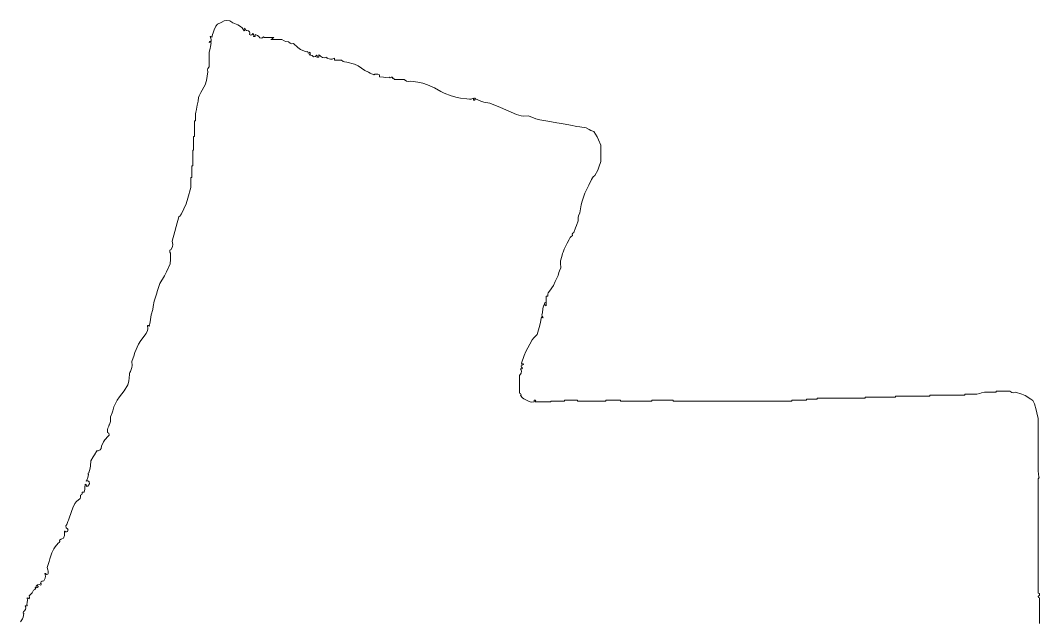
# Model space of a CAD drawing. Extents: x -2876908 to 633791, y -1383861 to 872234.
# Drawn here: x -1139456 to -1138770, y -412925 to -412521 of the extents above; entities that cross this region are included whole.
import ezdxf
from ezdxf.enums import TextEntityAlignment as Align

# ---------------------------------------------------------------- set-up
doc = ezdxf.new("R2010")
doc.units = 0
doc.header["$LTSCALE"] = 5
doc.header["$MEASUREMENT"] = 0
doc.layers.get('0').update_dxf_attribs({"linetype": 'CONTINUOUS', "lineweight": 25})
doc.layers.add('HFZT', color=5, linetype='CONTINUOUS', lineweight=15)
doc.styles.add('TSSD_NORM', font='tssdeng.shx', dxfattribs={"width": 0.7, "bigfont": 'hztxt.shx'})

# ---------------------------------------------------------------- blocks, each defined once
blk = doc.blocks.new('z')
blk.add_lwpolyline([(300097.48, 24173.43), (300097.48, 24176.75), (300097.48, 24178.42), (300097.48, 24181.75), (300097.23, 24181.84), (300097.14, 24182.19), (300097.31, 24182.39), (300097.58, 24182.67), (300097.5, 24183.16), (300097.15, 24183.35), (300097.15, 24198.33), (300097.15, 24205.82), (300097.15, 24220.8), (300097.3, 24220.81), (300097.39, 24220.99), (300097.31, 24221.12), (300097.16, 24222.39), (300097.13, 24223.04), (300097.15, 24224.32), (300097.15, 24230.72), (300097.15, 24233.92), (300097.15, 24240.32), (300096.66, 24242.24), (300096.4, 24243.21), (300095.87, 24245.12), (300095.59, 24245.85), (300095.34, 24246.21), (300094.75, 24246.72), (300092.83, 24247.85), (300091.77, 24248.31), (300089.63, 24248.96), (300088.95, 24248.75), (300088.44, 24248.85), (300087.87, 24249.28), (300086.08, 24249.28), (300085.18, 24249.28), (300083.39, 24249.28), (300083.39, 24249.16), (300083.39, 24249.09), (300083.39, 24248.96), (300081.86, 24248.96), (300081.09, 24248.96), (300079.55, 24248.96), (300078.53, 24248.71), (300078.01, 24248.58), (300076.99, 24248.32), (300075.45, 24248.32), (300074.69, 24248.32), (300073.15, 24248.32), (300073.15, 24248.19), (300073.15, 24248.13), (300073.15, 24248), (300068.54, 24248), (300066.24, 24248), (300061.63, 24248), (300061.63, 24247.87), (300061.63, 24247.81), (300061.63, 24247.68), (300057.15, 24247.68), (300054.91, 24247.68), (300050.42, 24247.68), (300050.42, 24247.55), (300050.42, 24247.49), (300050.42, 24247.36), (300046.46, 24247.36), (300044.47, 24247.36), (300040.5, 24247.36), (300040.5, 24247.23), (300040.5, 24247.17), (300040.5, 24247.04), (300034.23, 24247.04), (300031.09, 24247.04), (300024.82, 24247.04), (300024.82, 24246.91), (300024.82, 24246.85), (300024.82, 24246.72), (300023.41, 24246.72), (300022.71, 24246.72), (300021.3, 24246.72), (300021.3, 24246.59), (300021.3, 24246.53), (300021.3, 24246.4), (300019.38, 24246.4), (300018.42, 24246.4), (300016.5, 24246.4), (300016.5, 24246.27), (300016.5, 24246.21), (300016.5, 24246.08), (300001.01, 24246.08), (299993.26, 24246.08), (299977.77, 24246.08), (299977.77, 24246.21), (299977.77, 24246.27), (299977.77, 24246.4), (299974.95, 24246.4), (299973.54, 24246.4), (299970.73, 24246.4), (299970.73, 24246.27), (299970.73, 24246.21), (299970.73, 24246.08), (299966.63, 24246.08), (299964.58, 24246.08), (299960.48, 24246.08), (299960.48, 24246.21), (299960.48, 24246.27), (299960.48, 24246.4), (299958.56, 24246.4), (299957.6, 24246.4), (299955.68, 24246.4), (299955.68, 24246.27), (299955.68, 24246.21), (299955.68, 24246.08), (299951.97, 24246.08), (299950.11, 24246.08), (299946.4, 24246.08), (299946.4, 24246.21), (299946.4, 24246.27), (299946.4, 24246.4), (299944.74, 24246.4), (299943.9, 24246.4), (299942.24, 24246.4), (299942.24, 24246.27), (299942.24, 24246.21), (299942.24, 24246.08), (299940.45, 24246.08), (299939.55, 24246.08), (299937.76, 24246.08), (299937.76, 24245.95), (299937.76, 24245.89), (299937.76, 24245.76), (299935.71, 24245.76), (299934.69, 24245.76), (299932.64, 24245.76), (299932.78, 24246.01), (299932.6, 24246.37), (299932.32, 24246.4), (299932.32, 24246.15), (299932.32, 24246.02), (299932.32, 24245.76), (299931.26, 24245.74), (299930.68, 24245.88), (299929.76, 24246.4), (299928.87, 24246.78), (299928.45, 24247.1), (299927.84, 24247.84), (299928.02, 24248.13), (299927.85, 24248.56), (299927.52, 24248.64), (299927.52, 24250.95), (299927.52, 24252.1), (299927.52, 24254.4), (299928.01, 24255.16), (299928.1, 24255.78), (299927.84, 24256.64), (299928.08, 24256.54), (299928.31, 24256.6), (299928.48, 24256.8), (299928.11, 24257.1), (299928, 24257.48), (299928.16, 24257.92), (299928.4, 24257.78), (299928.77, 24257.96), (299928.8, 24258.24), (299928.55, 24258.14), (299928.33, 24258.2), (299928.16, 24258.41), (299929.06, 24260.97), (299929.61, 24262.24), (299930.88, 24264.65), (299931.61, 24266.07), (299932.12, 24266.74), (299933.28, 24267.85), (299933.95, 24270.12), (299934.24, 24271.28), (299934.72, 24273.61), (299934.84, 24273.41), (299934.97, 24273.32), (299935.2, 24273.29), (299934.87, 24273.84), (299934.83, 24274.28), (299935.04, 24274.89), (299935.14, 24276.33), (299935.31, 24277.07), (299935.84, 24278.41), (299935.64, 24277.92), (299935.75, 24277.47), (299936.16, 24277.13), (299936.16, 24278.41), (299936.16, 24279.05), (299936.16, 24280.33), (299936.42, 24280.33), (299936.54, 24280.33), (299936.8, 24280.33), (299936.71, 24280.99), (299936.84, 24281.43), (299937.28, 24281.93), (299937.79, 24282.7), (299938.05, 24283.08), (299938.56, 24283.85), (299939.2, 24285.13), (299939.52, 24285.77), (299940.16, 24287.05), (299940.36, 24288.11), (299940.52, 24288.63), (299940.96, 24289.61), (299940.87, 24291.09), (299940.94, 24291.86), (299941.28, 24293.29), (299941.6, 24294.25), (299941.76, 24294.73), (299942.08, 24295.69), (299942.72, 24296.97), (299943.04, 24297.61), (299943.68, 24298.89), (299944.01, 24299.49), (299944.26, 24299.77), (299944.8, 24300.17), (299944.73, 24300.6), (299944.9, 24300.94), (299945.28, 24301.13), (299945.85, 24302.67), (299946.14, 24303.44), (299946.72, 24304.98), (299946.63, 24306.01), (299946.74, 24306.6), (299947.2, 24307.54), (299947.68, 24310.13), (299948.01, 24311.42), (299948.8, 24313.94), (299949.7, 24315.73), (299950.15, 24316.63), (299951.04, 24318.42), (299951.37, 24319.01), (299951.62, 24319.29), (299952.16, 24319.7), (299953.06, 24321.49), (299953.45, 24322.43), (299954.08, 24324.34), (299954.08, 24326.45), (299954.08, 24327.51), (299954.08, 24329.62), (299953.29, 24331.46), (299952.84, 24332.36), (299951.84, 24334.1), (299950.77, 24334.5), (299950.25, 24334.76), (299949.28, 24335.38), (299947.22, 24335.61), (299946.19, 24335.77), (299944.16, 24336.18), (299941.22, 24336.7), (299939.74, 24336.96), (299936.8, 24337.46), (299934.18, 24337.89), (299932.87, 24338.25), (299930.4, 24339.22), (299928.85, 24339.16), (299928.04, 24339.26), (299926.56, 24339.7), (299923.04, 24341.2), (299921.28, 24341.93), (299917.75, 24343.38), (299915.84, 24343.74), (299914.89, 24344.03), (299913.11, 24344.82), (299913.04, 24344.95), (299912.94, 24345), (299912.79, 24344.98), (299912.94, 24344.74), (299912.76, 24344.37), (299912.47, 24344.34), (299912.47, 24344.6), (299912.47, 24344.73), (299912.47, 24344.98), (299911.63, 24344.68), (299911.11, 24344.65), (299910.23, 24344.82), (299908.16, 24345.06), (299907.13, 24345.25), (299905.11, 24345.78), (299902.88, 24346.68), (299901.78, 24347.19), (299899.67, 24348.35), (299898.17, 24349.07), (299897.4, 24349.4), (299895.83, 24349.95), (299894.29, 24350.2), (299893.53, 24350.33), (299891.99, 24350.59), (299891.08, 24350.5), (299890.55, 24350.62), (299889.75, 24351.07), (299888.47, 24351.07), (299887.83, 24351.07), (299886.55, 24351.07), (299886.52, 24351.35), (299886.15, 24351.53), (299885.91, 24351.39), (299886.01, 24351.63), (299885.95, 24351.86), (299885.75, 24352.03), (299885.6, 24351.73), (299885.19, 24351.65), (299884.95, 24351.87), (299883.67, 24351.82), (299883.02, 24351.85), (299881.75, 24352.03), (299881.75, 24352.28), (299881.75, 24352.41), (299881.75, 24352.67), (299881.13, 24352.85), (299880.79, 24352.89), (299880.15, 24352.83), (299880.02, 24352.76), (299879.95, 24352.73), (299879.83, 24352.67), (299878.67, 24353.24), (299878.1, 24353.53), (299876.95, 24354.11), (299874.77, 24355.54), (299873.53, 24356.1), (299871.02, 24356.83), (299870.28, 24356.87), (299869.87, 24357.02), (299869.26, 24357.47), (299868.37, 24357.47), (299867.92, 24357.47), (299867.02, 24357.47), (299867.02, 24357.72), (299867.02, 24357.85), (299867.02, 24358.11), (299866.18, 24357.81), (299865.66, 24357.77), (299864.78, 24357.95), (299864.58, 24358.06), (299864.49, 24358.2), (299864.46, 24358.43), (299863.65, 24358.2), (299863.09, 24358.29), (299862.38, 24358.75), (299862.19, 24358.94), (299862.09, 24359.04), (299861.9, 24359.23), (299861.9, 24358.91), (299861.9, 24358.75), (299861.9, 24358.43), (299861.65, 24358.43), (299861.52, 24358.43), (299861.26, 24358.43), (299861.36, 24358.67), (299861.31, 24358.9), (299861.1, 24359.07), (299860.73, 24358.62), (299860.12, 24358.55), (299859.66, 24358.91), (299859.28, 24359.04), (299859.09, 24359.1), (299858.7, 24359.23), (299858.99, 24359.37), (299859.08, 24359.78), (299858.86, 24360.03), (299858.81, 24359.83), (299858.54, 24359.74), (299858.38, 24359.87), (299858.32, 24360.15), (299858, 24360.31), (299857.74, 24360.19), (299855.91, 24360.96), (299855.02, 24361.54), (299853.58, 24362.91), (299852.92, 24362.82), (299852.48, 24362.95), (299851.98, 24363.39), (299851.05, 24363.58), (299850.58, 24363.75), (299849.74, 24364.19), (299848.33, 24364.19), (299847.63, 24364.19), (299846.22, 24364.19), (299846.6, 24364.44), (299846.8, 24364.57), (299847.18, 24364.83), (299845.9, 24364.83), (299845.26, 24364.83), (299843.98, 24364.83), (299843.96, 24364.97), (299843.78, 24365.06), (299843.66, 24364.99), (299843.2, 24364.63), (299842.59, 24364.7), (299842.22, 24365.15), (299841.82, 24365.48), (299841.59, 24365.62), (299841.1, 24365.79), (299841.1, 24365.53), (299841.1, 24365.4), (299841.1, 24365.15), (299840.84, 24365.15), (299840.71, 24365.15), (299840.46, 24365.15), (299840.57, 24365.52), (299840.53, 24365.79), (299840.3, 24366.11), (299840.01, 24365.75), (299839.62, 24365.63), (299839.18, 24365.79), (299839.28, 24366.31), (299839.19, 24366.66), (299838.86, 24367.07), (299838.26, 24367.12), (299837.89, 24367.35), (299837.58, 24367.87), (299837.71, 24367.57), (299837.66, 24367.29), (299837.42, 24367.07), (299836.75, 24367.98), (299836.3, 24368.4), (299835.34, 24368.99), (299834.27, 24369.41), (299833.75, 24369.67), (299832.78, 24370.27), (299831.62, 24370.44), (299830.94, 24370.32), (299829.9, 24369.79), (299828.74, 24369.17), (299828.2, 24368.59), (299827.66, 24367.39), (299827.26, 24366.39), (299827.09, 24365.87), (299826.85, 24364.83), (299826.74, 24365.03), (299826.6, 24365.12), (299826.37, 24365.15), (299826.58, 24364.53), (299826.64, 24364.2), (299826.69, 24363.55), (299826.45, 24363.69), (299826.09, 24363.51), (299826.05, 24363.23), (299826.3, 24363.33), (299826.53, 24363.27), (299826.69, 24363.07), (299826.45, 24361.85), (299826.32, 24361.24), (299826.05, 24360.03), (299826.05, 24358.11), (299826.05, 24357.15), (299826.05, 24355.23), (299825.61, 24354.73), (299825.47, 24354.29), (299825.57, 24353.63), (299825.18, 24350.82), (299824.7, 24349.39), (299823.33, 24346.9), (299822.77, 24345.83), (299822.56, 24345.22), (299822.37, 24344.02), (299822.12, 24342.74), (299821.99, 24342.1), (299821.73, 24340.82), (299821.67, 24340.5), (299821.64, 24340.34), (299821.57, 24340.02), (299821.57, 24339.06), (299821.57, 24338.58), (299821.57, 24337.62), (299821.45, 24337.62), (299821.38, 24337.62), (299821.25, 24337.62), (299821.25, 24335.57), (299821.25, 24334.55), (299821.25, 24332.5), (299821.13, 24332.5), (299821.06, 24332.5), (299820.93, 24332.5), (299820.93, 24330.71), (299820.93, 24329.81), (299820.93, 24328.02), (299820.81, 24328.02), (299820.74, 24328.02), (299820.61, 24328.02), (299820.61, 24325.97), (299820.61, 24324.95), (299820.61, 24322.9), (299820.49, 24322.9), (299820.42, 24322.9), (299820.29, 24322.9), (299820.29, 24321.36), (299820.29, 24320.59), (299820.29, 24319.06), (299820.17, 24319.06), (299820.1, 24319.06), (299819.97, 24319.06), (299819.97, 24317.78), (299819.97, 24317.14), (299819.97, 24315.86), (299819.07, 24312.31), (299818.45, 24310.55), (299816.93, 24307.22), (299816.66, 24306.8), (299816.5, 24306.6), (299816.13, 24306.26), (299815.23, 24303.06), (299814.78, 24301.46), (299813.89, 24298.25), (299814.1, 24297.18), (299814.02, 24296.53), (299813.57, 24295.53), (299813.17, 24295.32), (299813.09, 24294.73), (299813.41, 24294.41), (299813.36, 24293), (299813.32, 24292.3), (299813.25, 24290.89), (299812.03, 24288.27), (299811.35, 24286.99), (299809.89, 24284.49), (299809.12, 24282.19), (299808.74, 24281.03), (299807.97, 24278.73), (299807.72, 24276.91), (299807.53, 24276.01), (299807.01, 24274.25), (299806.82, 24272.7), (299806.69, 24271.93), (299806.37, 24270.41), (299806.25, 24270.61), (299806.12, 24270.7), (299805.89, 24270.73), (299805.97, 24269.69), (299805.86, 24269.11), (299805.41, 24268.17), (299803.62, 24265.89), (299802.85, 24264.6), (299801.73, 24261.93), (299801.35, 24260.77), (299801.15, 24260.2), (299800.77, 24259.04), (299800.78, 24257.69), (299800.68, 24256.98), (299800.29, 24255.68), (299800.01, 24255.39), (299799.92, 24255.13), (299799.97, 24254.72), (299799.76, 24252.51), (299799.37, 24251.34), (299798.21, 24249.44), (299796.65, 24247.48), (299795.97, 24246.4), (299794.85, 24244.16), (299794.54, 24242.84), (299794.31, 24242.19), (299793.73, 24240.96), (299793.79, 24239.93), (299793.72, 24239.38), (299793.41, 24238.4), (299793.27, 24238.38), (299793.17, 24238.2), (299793.25, 24238.08), (299792.91, 24237.23), (299792.81, 24236.76), (299792.77, 24235.84), (299793.21, 24235.58), (299793.3, 24234.92), (299792.93, 24234.56), (299791.92, 24233.42), (299791.48, 24232.75), (299790.85, 24231.36), (299790.71, 24230.59), (299790.41, 24230.15), (299789.73, 24229.76), (299789.53, 24229.76), (299789.44, 24229.76), (299789.25, 24229.76), (299788.48, 24228.48), (299788.1, 24227.84), (299787.33, 24226.56), (299787.21, 24224.94), (299787.08, 24224.13), (299786.69, 24222.56), (299786.49, 24222.51), (299786.4, 24222.23), (299786.53, 24222.08), (299786.36, 24221.14), (299786.19, 24220.67), (299785.73, 24219.84), (299785.9, 24220.03), (299786.12, 24220.09), (299786.37, 24220), (299786.81, 24219.63), (299786.88, 24219.01), (299786.53, 24218.56), (299786.38, 24218.24), (299786.05, 24218.11), (299785.73, 24218.24), (299785.87, 24218.48), (299785.69, 24218.85), (299785.41, 24218.88), (299785.37, 24217.84), (299785.31, 24217.32), (299785.09, 24216.32), (299784.83, 24216.32), (299784.7, 24216.32), (299784.45, 24216.32), (299784.52, 24215.89), (299784.35, 24215.55), (299783.97, 24215.36), (299783.93, 24214.9), (299783.9, 24214.68), (299783.81, 24214.24), (299782.6, 24213.26), (299782.07, 24212.59), (299781.4, 24211.19), (299781.03, 24209.95), (299780.8, 24209.34), (299780.28, 24208.15), (299779.97, 24207.19), (299779.81, 24206.71), (299779.48, 24205.75), (299779.13, 24205.29), (299779.2, 24204.69), (299779.64, 24204.31), (299779.84, 24204.26), (299779.93, 24203.99), (299779.8, 24203.83), (299779.66, 24203.49), (299779.38, 24203.32), (299779, 24203.35), (299778.93, 24203.48), (299778.83, 24203.53), (299778.68, 24203.51), (299778.72, 24202.61), (299778.65, 24202.13), (299778.36, 24201.27), (299777.85, 24201.02), (299777.6, 24200.89), (299777.08, 24200.63), (299777.16, 24200.21), (299776.99, 24199.87), (299776.6, 24199.67), (299775.64, 24198.48), (299775.22, 24197.83), (299774.52, 24196.47), (299773.93, 24194.56), (299773.64, 24193.6), (299773.08, 24191.67), (299773.3, 24190.92), (299773.37, 24190.53), (299773.4, 24189.75), (299773.26, 24189.46), (299772.85, 24189.38), (299772.6, 24189.59), (299772.53, 24189.71), (299772.42, 24189.77), (299772.28, 24189.75), (299772.46, 24188.8), (299772.39, 24188.22), (299771.96, 24187.35), (299771.42, 24187.26), (299771.1, 24187.04), (299770.84, 24186.55), (299771.05, 24186.38), (299771.1, 24186.15), (299771, 24185.91), (299770.4, 24186.16), (299769.86, 24186.05), (299769.4, 24185.59), (299769.63, 24185.73), (299769.91, 24185.66), (299770.04, 24185.43), (299769.98, 24185.15), (299769.66, 24184.99), (299769.4, 24185.11), (299769.33, 24185.23), (299769.22, 24185.29), (299769.08, 24185.27), (299769.16, 24184.85), (299768.98, 24184.5), (299768.6, 24184.31), (299768.16, 24183.46), (299767.85, 24183.05), (299767.16, 24182.39), (299767.28, 24182.02), (299767.23, 24181.74), (299767, 24181.43), (299766.89, 24181.63), (299766.75, 24181.72), (299766.52, 24181.75), (299766.55, 24180.85), (299766.52, 24180.39), (299766.36, 24179.51), (299766.49, 24179.44), (299766.54, 24179.33), (299766.52, 24179.19), (299766.27, 24179.19), (299766.14, 24179.19), (299765.88, 24179.19), (299766.08, 24178.5), (299765.99, 24178), (299765.56, 24177.43), (299765.27, 24177.28), (299765.19, 24176.87), (299765.4, 24176.63), (299765.18, 24175.47), (299764.93, 24174.89), (299764.28, 24173.91)])
blk = doc.blocks.new('施工设计图框')
at = {"layer": 'HFZT', "color": 5, "xscale": 0.004115013172850013, "yscale": 0.004115013172850013, "zscale": 0.004115013172850013}
blk.add_blockref('z', (-1339.9837, -74.635), dxfattribs=at)
at = {"layer": 'HFZT', "color": 2, "style": 'TSSD_NORM', "width": 0.7}
for tag, height, p in [('比例尺', 2.5, (7.2478, 17.5)), ('日期', 2.5, (7.2478, 3.5)), ('图号', 2.5, (-20.4898, 3.5)), ('图名', 4, (-76.2419, 0.75))]:
    blk.add_attdef(tag, text='', height=height, dxfattribs=at).set_placement(p, align=Align.MIDDLE)

msp = doc.modelspace()

# ---------------------------------------------------------------- block references
at = {"xscale": 500, "yscale": 500, "zscale": 500}
msp.add_blockref('施工设计图框', (-1086231.232, -425346.118), dxfattribs=at)

doc.saveas('drawing.dxf')
